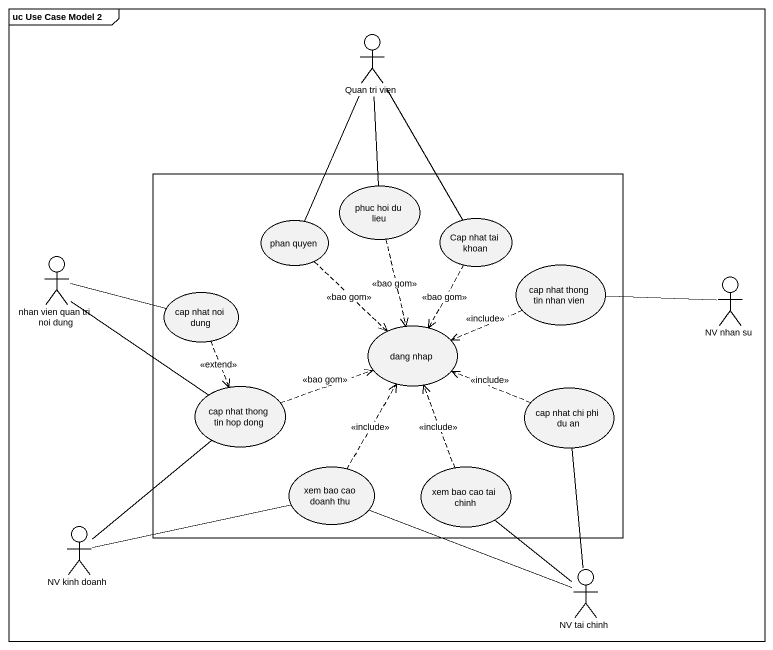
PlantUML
@startuml
mainframe uc Use Case Model 2
actor "Quan tri vien" as Quan_tri_vien
rectangle " " as rectangle1 {
  usecase "phuc hoi du lieu" as phuc_hoi_du_lieu
  usecase "phan quyen" as phan_quyen
  usecase "Cap nhat tai khoan" as Cap_nhat_tai_khoan
  usecase "cap nhat thong tin nhan vien" as cap_nhat_thong_tin_nhan_vien
  usecase "cap nhat noi dung" as cap_nhat_noi_dung
  usecase "dang nhap" as dang_nhap
  usecase "cap nhat thong tin hop dong" as cap_nhat_thong_tin_hop_dong
  usecase "cap nhat chi phi du an" as cap_nhat_chi_phi_du_an
  usecase "xem bao cao doanh thu" as xem_bao_cao_doanh_thu
  usecase "xem bao cao tai chinh" as xem_bao_cao_tai_chinh
}
actor "nhan vien quan tri noi dung" as nhan_vien_quan_tri_noi_dung
actor "NV nhan su" as NV_nhan_su
actor "NV kinh doanh" as NV_kinh_doanh
actor "NV tai chinh" as NV_tai_chinh
Quan_tri_vien -- phuc_hoi_du_lieu
Quan_tri_vien -- phan_quyen
Quan_tri_vien -- Cap_nhat_tai_khoan
phuc_hoi_du_lieu ..> dang_nhap : <<bao gom>>
phan_quyen ..> dang_nhap : <<bao gom>>
Cap_nhat_tai_khoan ..> dang_nhap : <<bao gom>>
nhan_vien_quan_tri_noi_dung -right- cap_nhat_noi_dung
nhan_vien_quan_tri_noi_dung -- cap_nhat_thong_tin_hop_dong
cap_nhat_thong_tin_nhan_vien .left.> dang_nhap : <<include>>
NV_nhan_su -left- cap_nhat_thong_tin_nhan_vien
cap_nhat_noi_dung ..> cap_nhat_thong_tin_hop_dong : <<extend>>
cap_nhat_thong_tin_hop_dong .right.> dang_nhap : <<bao gom>>
cap_nhat_chi_phi_du_an .left.> dang_nhap : <<include>>
xem_bao_cao_doanh_thu .up.> dang_nhap : <<include>>
xem_bao_cao_tai_chinh .up.> dang_nhap : <<include>>
NV_kinh_doanh -up- cap_nhat_thong_tin_hop_dong
NV_kinh_doanh -right- xem_bao_cao_doanh_thu
NV_tai_chinh -up- cap_nhat_chi_phi_du_an
NV_tai_chinh -left- xem_bao_cao_doanh_thu
NV_tai_chinh -up- xem_bao_cao_tai_chinh
@enduml
